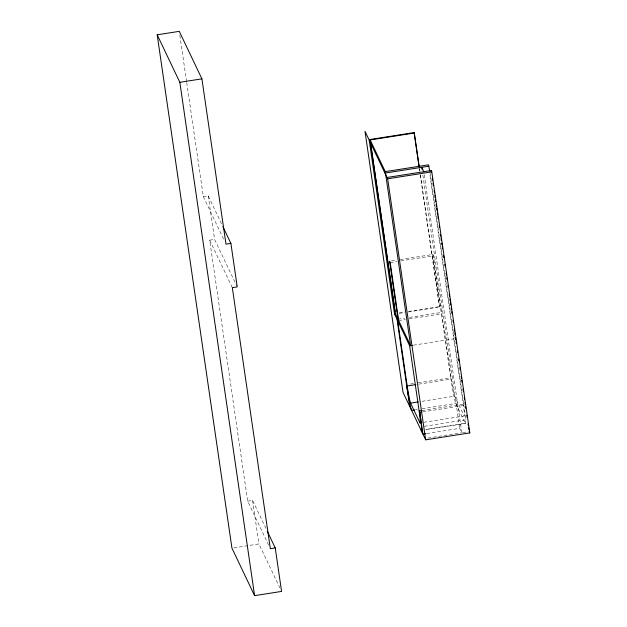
<?xml version="1.0" encoding="UTF-8"?>
<svg xmlns="http://www.w3.org/2000/svg" width="627" height="627" viewBox="0 0 627 627"><rect width="100%" height="100%" fill="white"/><g stroke="black" fill="none" stroke-linecap="round" stroke-linejoin="round"><path stroke-width="0.47" stroke-dasharray="3.13 2.35" d="M186.721 82.592L203.336 196.666L208.235 195.898L221.66 224.043M268.654 545.169L247.681 501.192L209.669 240.172L214.575 239.396L236.81 286.014M391.491 260.934L396.295 260.181M400.128 259.586L432.755 254.468L433.382 255.785L451.33 379.053A16.78 0.956 81.1 0 0 454.7 396.186L464.145 415.975A16.78 0.956 81.1 0 0 463.29 404.117L429.714 173.546M390.206 262.556L396.922 261.506M400.763 260.903L433.382 255.785M399.133 312.928L404.893 312.019M408.733 311.423L439.441 306.603L439.652 307.042L407.981 312.011M399.344 313.367L404.141 312.614M398.02 319.245L404.736 318.187M409.541 317.434L441.204 312.473M398.654 320.562L405.371 319.511M409.204 318.908L441.831 313.79M413.483 345.179L453.783 338.862M410.395 384.045L414.235 383.45M418.076 382.846L450.703 377.728A23.246 1.325 81.1 0 0 453.486 394.077L453.94 396.327A23.246 1.325 81.1 0 0 455.758 403.443L465.203 423.225L425.851 429.393M418.703 384.163L451.33 379.053M422.073 401.304L454.7 396.186M415.45 409.76L417.37 409.455M422.175 408.702L455.758 403.443M422.026 410.583L463.29 404.117M422.606 411.908L463.917 405.434L430.059 172.942M423.836 422.292L464.254 416.014M424.314 426.305L465.579 419.831M426.054 429.628L465.399 423.46M426.713 433.516L459.732 428.343L461.825 432.74L423.813 171.712M427.873 438.061L460.884 432.889M462.75 432.591L468.267 431.729M247.681 501.192L252.587 500.424L266.428 529.447M233.871 547.857L258.92 543.93L279.893 587.907M203.336 196.666L224.309 240.643M209.669 240.172L232.319 287.66M422.849 175.066L459.732 428.343M432.755 254.468L450.703 377.728M419.518 168.796L419.8 170.732M420.364 174.604L439.652 307.042M419.306 168.357L419.729 171.257M420.294 175.129L439.441 306.603M208.235 195.898L214.575 239.396M252.587 500.424L258.92 543.93M179.824 35.214L186.58 81.62M465.203 423.225A23.246 1.325 81.1 0 0 465.642 420.858L465.555 419.385A23.246 1.325 81.1 0 0 463.917 405.434"/><path stroke-width="0.94" d="M157.189 34.806L179.259 31.35L201.91 78.845L225.986 244.162L230.893 243.386L237.225 286.892L232.319 287.66L270.331 548.688L275.237 547.92L281.57 591.418L254.593 595.65L231.943 548.155L157.189 34.806L179.839 82.302L254.593 595.65M179.839 82.302L201.91 78.845M414.306 133.026L414.102 132.587L369.954 139.507L385.268 171.61L410.607 345.626L398.654 320.562L390.206 262.556L389.579 261.24L398.02 319.245L397.056 319.394L394.54 314.119L369.201 140.103L414.306 133.026L419.236 166.868M384.304 171.767L428.445 164.846L429.777 171.006M384.931 173.083L429.072 166.163M387.031 177.48L431.172 170.56L431.799 171.876L469.811 432.904L425.67 439.825L403.012 392.33L365 131.309L387.658 178.797L425.67 439.825M387.658 178.797L431.799 171.876M394.54 314.119L395.504 313.962L370.306 140.918M421.916 422.598L419.996 422.896L410.56 403.106A16.78 0.956 81.1 0 1 407.189 385.966L397.683 320.71L398.654 320.562M397.683 320.71L409.643 345.783L412.527 345.328M407.189 385.966L415.826 384.617M410.56 403.106L418.24 401.907M414.494 409.909L411.618 410.364A23.246 1.325 81.1 0 1 409.792 403.247L409.337 400.998A23.246 1.325 81.1 0 1 406.562 384.649M419.996 422.896A16.78 0.956 81.1 0 0 419.142 411.038L422.026 410.583M421.054 430.146A23.246 1.325 81.1 0 0 421.493 427.779L421.407 426.305A23.246 1.325 81.1 0 0 419.776 412.354L421.657 412.057M425.772 433.665L422.943 434.103L419.776 412.354M423.813 171.712L421.72 167.315L422.002 169.251M469.184 431.58L469.811 432.904M395.292 313.524L398.02 319.245M222.922 226.676L230.893 243.386M267.267 531.21L275.237 547.92M431.172 170.56L431.454 172.496M432.301 178.295L432.583 180.231M433.006 183.131L433.281 185.059M434.127 190.859L434.409 192.795M434.832 195.695L435.114 197.63M435.397 199.566L435.679 201.494M436.102 204.394L436.384 206.33M436.666 208.266L436.948 210.194M437.364 213.094L437.646 215.03M437.928 216.966L438.21 218.901M439.198 225.665L439.48 227.601M440.467 234.365L440.75 236.301M441.024 238.236L441.306 240.165M441.729 243.064L442.011 245M442.294 246.936L442.576 248.864M443.563 255.636L443.845 257.572M444.825 264.335L445.107 266.271M446.095 273.035L446.377 274.971M446.8 277.871L447.082 279.807M447.929 285.606L448.211 287.534M449.191 294.306L449.473 296.242M449.896 299.142L450.178 301.07M450.46 303.006L450.742 304.941M451.166 307.841L451.448 309.769M451.73 311.705L452.012 313.641M452.992 320.405L453.274 322.341M454.262 329.104L454.544 331.04M454.826 332.976L455.108 334.912M455.531 337.812L455.813 339.74M456.088 341.676L456.37 343.612M457.357 350.375L457.639 352.311M458.627 359.075L458.909 361.011M459.889 367.775L460.171 369.711M461.158 376.482L461.441 378.41M461.723 380.346L462.005 382.282M462.992 389.046L463.275 390.982M464.254 397.745L464.536 399.681M464.96 402.581L465.242 404.517M465.524 406.445L465.806 408.381M466.794 415.152L467.076 417.08M468.055 423.852L468.338 425.78M468.62 427.716L468.902 429.652M414.102 132.587L419.024 166.429M409.643 345.783L419.142 411.038M421.438 426.752L422.316 432.787M397.056 319.394L409.729 406.406M370.518 143.379L395.018 311.595"/></g></svg>
